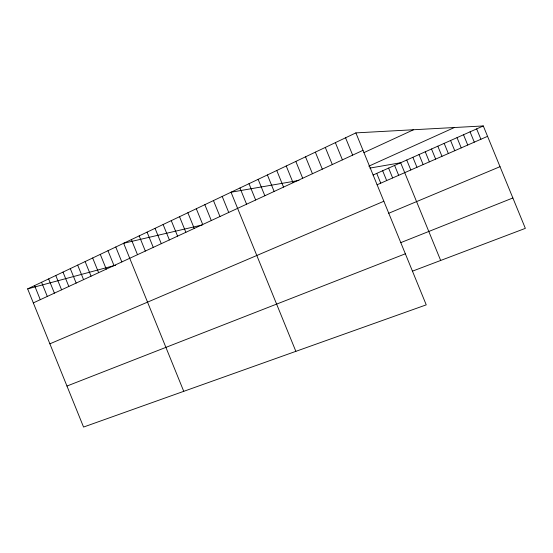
<?xml version="1.0" encoding="UTF-8"?>
<svg xmlns="http://www.w3.org/2000/svg" width="553" height="553" viewBox="0 0 553 553"><rect width="100%" height="100%" fill="white"/><g stroke="black" fill="none" stroke-linecap="round" stroke-linejoin="round"><path stroke-width="0.83" d="M355.883 132.886L426.239 304.855L83.558 427.054L27.65 288.887L355.883 132.886L483.294 125.946L525.35 228.361L412.407 271.177M33.318 302.899L363.017 150.326M363.915 152.628L413.526 129.748M368.81 166.177L454.379 127.522M373.068 175.024L483.294 125.946M377.063 184.785L487.559 136.342M49.881 343.828L383.851 201.257M388.718 213.271L500.023 166.681M400.738 242.649L512.873 197.974M66.961 386.042L405.349 253.799M27.65 288.887L115.625 265.219M202.343 224.933L123.637 243.265L183.748 391.324M298.973 180.416L231.03 192.223L295.862 351.349M369.839 168.098L400.655 162.748L440.672 260.463M476.651 128.904L480.903 139.259M470.064 131.842L474.294 142.156M463.518 134.752L467.734 145.031M457.027 137.642L461.23 147.886M450.577 140.517L454.766 150.72M444.177 143.365L448.345 153.534M437.824 146.192L441.978 156.326M431.52 148.999L435.653 159.098M425.257 151.792L429.377 161.849M419.036 154.557L423.149 164.58M412.87 157.308L416.955 167.289M406.738 160.038L410.817 169.985M394.614 165.437L398.658 175.315M388.614 168.105L392.644 177.955M382.655 170.759L386.671 180.568M376.738 173.393L380.74 183.167M345.563 137.794L352.648 155.123M335.367 142.639L342.411 159.858M325.302 147.423L332.298 164.538M315.355 152.151L322.309 169.163M305.533 156.817L312.438 173.732M295.827 161.428L302.691 178.239M286.233 165.99L293.055 182.697M276.763 170.49L283.537 187.101M267.396 174.942L274.136 191.456M258.147 179.338L264.839 195.755M249.002 183.686L255.652 200.006M239.961 187.979L246.576 204.209M222.195 196.426L228.735 212.47M213.465 200.573L219.963 216.527M204.838 204.672L211.294 220.536M196.301 208.73L202.723 224.504M187.868 212.739L194.248 228.424M179.525 216.707L185.87 232.301M171.271 220.626L177.582 236.138M163.114 224.504L169.384 239.933M155.047 228.341L161.282 243.679M147.063 232.129L153.264 247.391M139.169 235.882L145.335 251.062M131.365 239.594L137.497 254.691M115.764 247.004L121.826 261.942M107.98 250.709L114.008 265.558M100.28 254.366L106.273 269.138M92.662 257.988L98.621 272.677M85.127 261.569L91.051 276.182M77.676 265.108L83.565 279.645M70.3 268.613L76.155 283.074M63.001 272.083L68.828 286.468M55.784 275.518L61.577 289.82M48.636 278.912L54.401 293.145M41.572 282.272L47.302 296.429M34.576 285.597L40.272 299.685"/></g></svg>
